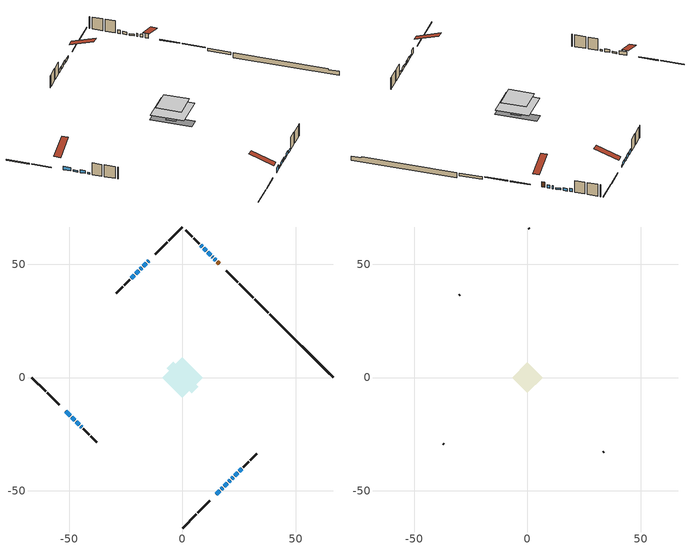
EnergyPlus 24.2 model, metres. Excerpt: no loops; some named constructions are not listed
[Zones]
conditioned space
 floor outside (Floor1 construction): -1.99,0 0,1.99 1.99,0 0,-1.99 z0.77
 floor adiabatic (Floor3 construction): -2.67,0 0,2.67 2.67,0 0,-2.67 z0.77
 floor adiabatic (AdiabaticFloorConstruction): -8.87,0 0,8.87 8.87,0 0,-8.87 z3.21
 floor foundation (Slab1 construction): -6.97,4.16 -4.16,6.97 6.97,-4.16 4.16,-6.97 z-1.43
 floor foundation (Slab2 construction): -2.67,0 0,2.67 2.67,0 0,-2.67 z-0.3
 wall outside (RimJoist1 construction): 0,-66.45 6.09,-60.36 / -66.45,0 -60.36,-6.09 / 0,66.45 -6.09,60.36 / 31.23,35.22 25.14,41.31 z0.77:1.07
 wall outside (RimJoist2 construction): 6.75,-59.71 11.97,-54.48 / -59.71,-6.75 -54.48,-11.97 / -6.75,59.71 -11.97,54.48 / 24.48,41.97 19.26,47.2 z0.77:1.07
 wall outside (AdiabaticWallConstruction 1): 16.22,50.23 15.39,51.06 z0.77:2.8
 wall outside (AdiabaticWallConstruction): -15,51.45 -15.4,51.05 / 24.98,-41.47 26.06,-40.39 z0.77:1.69; 15.01,-51.45 16.46,-49.99 z0.77:2.83; 17.12,-49.34 17.77,-48.69 / 21.69,-44.76 22.34,-44.11 z0.77:1.61; -51.45,-15.01 -49.47,-16.98 / -21.26,45.19 -22.59,43.86 / 22.99,-43.46 24.33,-42.13 z0.77:2.17; -48.81,-17.64 -47.52,-18.93 z0.77:1.43; 14.73,51.72 14.1,52.35 / -16.06,50.4 -17.32,49.14 / -46.86,-19.59 -45.6,-20.85 z0.77:1.97; 18.42,-48.03 19.79,-46.67 / 20.44,-46.01 21.04,-45.42 z0.77:2.07; 13.45,53 13.15,53.3 z0.77:1.99; 12.5,53.96 11.2,55.25 z0.77:1.4; -44.95,-21.5 -44.41,-22.05 z0.77:1.38; 10.54,55.91 9.47,56.99 z0.77:1.84; 8.81,57.64 8.16,58.29 / -17.97,48.48 -18.62,47.83 z0.77:2.14; -19.28,47.18 -20.61,45.85 z0.77:2.19
 wall outside (Wall1 construction): 26.72,-39.74 29.29,-37.17 / -43.75,-22.7 -41.18,-25.27 / -23.25,43.2 -25.82,40.63 / 7.51,58.95 4.94,61.52 z0.77:5.65
 wall outside (Wall2 construction): 29.94,-36.51 32.72,-33.74 / -40.53,-25.93 -37.75,-28.7 / -26.48,39.98 -29.25,37.2 / 4.28,62.17 1.51,64.94 z0.77:5.65
 wall foundation (FoundationWall1 construction): 38.58,27.88,-1.43 38.58,27.88,0.7 63.66,2.79,0.7 63.66,2.79,0.29 66.45,0,0.29 66.45,0,-1.43
 wall foundation (FoundationWall2 construction): 37.92,28.53 31.89,34.57 z-0.3:0.77
 window (WindowConstruction 17): -15.01,51.45 -15.4,51.05 z0.77:1.68
 window (WindowConstruction 7): 15.01,-51.45 16.46,-49.99 z0.77:2.83
 window (WindowConstruction 8): 17.12,-49.33 17.76,-48.69 z0.77:1.61
 window (WindowConstruction 9): -51.45,-15.01 -49.47,-16.98 z0.77:2.17
 window (WindowConstruction 10): -48.81,-17.64 -47.52,-18.93 z0.77:1.43
 window (WindowConstruction 11): 14.73,51.72 14.1,52.35 z0.77:1.96
 window (WindowConstruction 12): -16.06,50.4 -17.32,49.14 z0.77:1.96
 window (WindowConstruction 13): 18.42,-48.03 19.79,-46.67 z0.77:2.07
 window (WindowConstruction 14): 20.44,-46.01 21.03,-45.42 z0.77:2.07
 window (WindowConstruction 18): 13.45,53.01 13.15,53.3 z0.77:1.99
 window (WindowConstruction 15): 21.69,-44.76 22.34,-44.11 z0.77:1.61
 window (WindowConstruction 16): -46.86,-19.59 -45.6,-20.85 z0.77:1.96
 window (WindowConstruction 19): 12.49,53.96 11.2,55.25 z0.77:1.4
 window (WindowConstruction 20): -44.95,-21.51 -44.41,-22.04 z0.77:1.38
 window (WindowConstruction): 10.54,55.91 9.47,56.99 z0.77:1.84
 window (WindowConstruction 1): 8.81,57.64 8.16,58.29 z0.77:2.14
 window (WindowConstruction 2): -17.97,48.48 -18.62,47.83 z0.77:2.14
 window (WindowConstruction 3): -19.28,47.18 -20.61,45.85 z0.77:2.19
 window (WindowConstruction 4): -21.26,45.19 -22.59,43.86 z0.77:2.17
 window (WindowConstruction 5): 23,-43.46 24.33,-42.13 z0.77:2.17
 window (WindowConstruction 6): 24.98,-41.47 26.06,-40.39 z0.77:1.68
 door (Door): 16.22,50.23 15.39,51.06 z0.77:2.8
 ceiling adiabatic (AdiabaticFloorConstruction): 0,-8.87 8.87,0 0,8.87 -8.87,0 z3.21
attic - vented
 floor to conditioned space (Floor2 construction Reversed): -6.7,0 0,6.7 6.7,0 0,-6.7 z5.65
 wall outside (Wall3 construction): 33.37,-33.08 33.57,-32.89 / -37.1,-29.36 -36.9,-29.55 / -29.91,36.55 -30.1,36.35 / 0.85,65.6 0.66,65.8 z0.77:5.65
 roof outside (Roof1 construction): 14.35,-52.1,5.65 7.83,-45.58,8.72 6.11,-47.3,8.72 12.63,-53.82,5.65; -52.1,-14.35,5.65 -45.58,-7.83,8.72 -47.3,-6.11,8.72 -53.82,-12.63,5.65; -14.35,52.1,5.65 -7.83,45.58,8.72 -6.11,47.3,8.72 -12.63,53.82,5.65; 16.88,49.57,5.65 10.36,43.05,8.72 12.08,41.33,8.72 18.6,47.85,5.65
[Material] Roughness=Rough; Thermal Absorptance=0.9
Name | Thickness {m} | Conductivity {W/m-K} | Density {kg/m3} | Specific Heat {J/kg-K} | Solar Absorptance | Visible Absorptance
ceiling loosefill ins | 0.254 | 0.0480833 | 16.02 | 1046.75 | 0.7 | 0.7
ceiling stud and cavity | 0.1397 | 0.0862361 | 65.682 | 1177.47 | 0.7 | 0.7
gypsum board | 0.0127 | 0.160291 | 801 | 837.4 | 0.6 | 0.6
[Construction]
Floor2 construction: ceiling loosefill ins, ceiling stud and cavity, gypsum board
[EnergyManagementSystem:Program]
unmet_hours_program: Set htg_unmet_hours = 0; Set clg_unmet_hours = 0; Set unit_htg_unmet_hours = 0; If ((DayOfYear >= 1) && (DayOfYear <= 365)); Set unit_htg_unmet_hours = unit_htg_unmet_hours + conditioned_space_htg_unmet_s; If unit_htg_unmet_hours > htg_unmet_hours; Set htg_unmet_hours = unit_htg_unmet_hours; EndIf; EndIf
water_heater_EC_adj: If WarmupFlag == 0; Set dhw_e_cons = water_heater_energy + water_heater_on_cycle_parasitic + water_heater_off_cycle_parasitic; Set water_heater_ec_adj_act = 0.0 * dhw_e_cons / 1; EndIf
[EnergyManagementSystem:ProgramCallingManager]
component_loads_program_calling_manager: EndOfZoneTimestepAfterZoneReporting; component_loads_program
fridge_schedule_program_calling_manager: BeginZoneTimestepAfterInitHeatBalance; fridge_schedule_program
infil_program_calling_manager: BeginZoneTimestepAfterInitHeatBalance; infil_program
natural_vent_program_calling_manager: BeginZoneTimestepAfterInitHeatBalance; natural_vent_program
total_airflows_program_calling_manager: EndOfZoneTimestepAfterZoneReporting; total_airflows_program
total_loads_program_calling_manager: EndOfZoneTimestepAfterZoneReporting; total_loads_program
unmet_hours_program_calling_manager: EndOfZoneTimestepBeforeZoneReporting; unmet_hours_program
water_heater_EC_adj_ProgramManager: EndOfSystemTimestepBeforeHVACReporting; water_heater_EC_adj
[EnergyManagementSystem:OutputVariable] Type of Data in Variable=Summed; Update Frequency=ZoneTimestep
Name | EMS Variable | EMS Program or Subroutine | Units
loads_htg_tot_peakload_outvar; loads_htg_tot_annual_outvar; Energy Management System Output Variable 1; Energy Management System Output Variable 45 | loads_htg_tot | total_loads_program | J
loads_clg_tot_peakload_outvar; loads_clg_tot_annual_outvar; Energy Management System Output Variable 2; Energy Management System Output Variable 46 | loads_clg_tot | total_loads_program | J
htg_unmet_hours_annual_outvar; Energy Management System Output Variable 3 | htg_unmet_hours | unmet_hours_program | hr
clg_unmet_hours_annual_outvar; Energy Management System Output Variable 4 | clg_unmet_hours | unmet_hours_program | hr
loads_htg_roofs_annual_outvar; Energy Management System Output Variable 5 | loads_htg_roofs | component_loads_program | J
loads_htg_ceilings_annual_outvar; Energy Management System Output Variable 6 | loads_htg_ceilings | component_loads_program | J
loads_htg_walls_annual_outvar; Energy Management System Output Variable 7 | loads_htg_walls | component_loads_program | J
loads_htg_rim_joists_annual_outvar; Energy Management System Output Variable 8 | loads_htg_rim_joists | component_loads_program | J
loads_htg_foundation_walls_annual_outvar; Energy Management System Output Variable 9 | loads_htg_foundation_walls | component_loads_program | J
loads_htg_doors_annual_outvar; Energy Management System Output Variable 10 | loads_htg_doors | component_loads_program | J
loads_htg_windows_conduction_annual_outvar; Energy Management System Output Variable 11 | loads_htg_windows_conduction | component_loads_program | J
loads_htg_windows_solar_annual_outvar; Energy Management System Output Variable 12 | loads_htg_windows_solar | component_loads_program | J
loads_htg_skylights_conduction_annual_outvar; Energy Management System Output Variable 13 | loads_htg_skylights_conduction | component_loads_program | J
loads_htg_skylights_solar_annual_outvar; Energy Management System Output Variable 14 | loads_htg_skylights_solar | component_loads_program | J
loads_htg_floors_annual_outvar; Energy Management System Output Variable 15 | loads_htg_floors | component_loads_program | J
loads_htg_slabs_annual_outvar; Energy Management System Output Variable 16 | loads_htg_slabs | component_loads_program | J
loads_htg_internal_mass_annual_outvar; Energy Management System Output Variable 17 | loads_htg_internal_mass | component_loads_program | J
loads_htg_infil_annual_outvar; Energy Management System Output Variable 18 | loads_htg_infil | component_loads_program | J
loads_htg_natvent_annual_outvar; Energy Management System Output Variable 19 | loads_htg_natvent | component_loads_program | J
loads_htg_mechvent_annual_outvar; Energy Management System Output Variable 20 | loads_htg_mechvent | component_loads_program | J
loads_htg_whf_annual_outvar; Energy Management System Output Variable 21 | loads_htg_whf | component_loads_program | J
loads_htg_ducts_annual_outvar; Energy Management System Output Variable 22 | loads_htg_ducts | component_loads_program | J
loads_htg_intgains_annual_outvar; Energy Management System Output Variable 23 | loads_htg_intgains | component_loads_program | J
loads_htg_lighting_annual_outvar; Energy Management System Output Variable 24 | loads_htg_lighting | component_loads_program | J
loads_clg_roofs_annual_outvar; Energy Management System Output Variable 25 | loads_clg_roofs | component_loads_program | J
loads_clg_ceilings_annual_outvar; Energy Management System Output Variable 26 | loads_clg_ceilings | component_loads_program | J
loads_clg_walls_annual_outvar; Energy Management System Output Variable 27 | loads_clg_walls | component_loads_program | J
loads_clg_rim_joists_annual_outvar; Energy Management System Output Variable 28 | loads_clg_rim_joists | component_loads_program | J
loads_clg_foundation_walls_annual_outvar; Energy Management System Output Variable 29 | loads_clg_foundation_walls | component_loads_program | J
loads_clg_doors_annual_outvar; Energy Management System Output Variable 30 | loads_clg_doors | component_loads_program | J
loads_clg_windows_conduction_annual_outvar; Energy Management System Output Variable 31 | loads_clg_windows_conduction | component_loads_program | J
loads_clg_windows_solar_annual_outvar; Energy Management System Output Variable 32 | loads_clg_windows_solar | component_loads_program | J
loads_clg_skylights_conduction_annual_outvar; Energy Management System Output Variable 33 | loads_clg_skylights_conduction | component_loads_program | J
loads_clg_skylights_solar_annual_outvar; Energy Management System Output Variable 34 | loads_clg_skylights_solar | component_loads_program | J
loads_clg_floors_annual_outvar; Energy Management System Output Variable 35 | loads_clg_floors | component_loads_program | J
loads_clg_slabs_annual_outvar; Energy Management System Output Variable 36 | loads_clg_slabs | component_loads_program | J
loads_clg_internal_mass_annual_outvar; Energy Management System Output Variable 37 | loads_clg_internal_mass | component_loads_program | J
loads_clg_infil_annual_outvar; Energy Management System Output Variable 38 | loads_clg_infil | component_loads_program | J
loads_clg_natvent_annual_outvar; Energy Management System Output Variable 39 | loads_clg_natvent | component_loads_program | J
loads_clg_mechvent_annual_outvar; Energy Management System Output Variable 40 | loads_clg_mechvent | component_loads_program | J
loads_clg_whf_annual_outvar; Energy Management System Output Variable 41 | loads_clg_whf | component_loads_program | J
loads_clg_ducts_annual_outvar; Energy Management System Output Variable 42 | loads_clg_ducts | component_loads_program | J
loads_clg_intgains_annual_outvar; Energy Management System Output Variable 43 | loads_clg_intgains | component_loads_program | J
loads_clg_lighting_annual_outvar; Energy Management System Output Variable 44 | loads_clg_lighting | component_loads_program | J
[Schedule:Day:Interval]
interior lighting schedule day: No, 01:00, 0.108182, 04:00, 0.0901515, 05:00, 0.0991667, 06:00, 0.162273, 07:00, 0.270455, 08:00, 0.342576, 10:00, 0.369621, 11:00, 0.351591, 12:00, 0.333561, 13:00, 0.324545, 14:00, 0.31553, 15:00, 0.333561, 16:00, 0.369621, 17:00, 0.450758, 18:00, 0.585985, 19:00, 0.775303, 20:00, 0.955606, 21:00, 0.991667, 22:00, 0.712197, 23:00, 0.360606, 24:00, 0.162273
interior lighting schedule day 1: No, 01:00, 0.100909, 04:00, 0.0840909, 05:00, 0.0925, 06:00, 0.151364, 07:00, 0.252273, 08:00, 0.319545, 10:00, 0.344773, 11:00, 0.327955, 12:00, 0.311136, 13:00, 0.302727, 14:00, 0.294318, 15:00, 0.311136, 16:00, 0.344773, 17:00, 0.420455, 18:00, 0.546591, 19:00, 0.723182, 20:00, 0.891364, 21:00, 0.925, 22:00, 0.664318, 23:00, 0.336364, 24:00, 0.151364
interior lighting schedule day 2: No, 01:00, 0.0927273, 04:00, 0.0772727, 05:00, 0.085, 06:00, 0.139091, 07:00, 0.231818, 08:00, 0.293636, 10:00, 0.316818, 11:00, 0.301364, 12:00, 0.285909, 13:00, 0.278182, 14:00, 0.270455, 15:00, 0.285909, 16:00, 0.316818, 17:00, 0.386364, 18:00, 0.502273, 19:00, 0.664545, 20:00, 0.819091, 21:00, 0.85, 22:00, 0.610455, 23:00, 0.309091, 24:00, 0.139091
interior lighting schedule day 3: No, 01:00, 0.0845455, 04:00, 0.0704545, 05:00, 0.0775, 06:00, 0.126818, 07:00, 0.211364, 08:00, 0.267727, 10:00, 0.288864, 11:00, 0.274773, 12:00, 0.260682, 13:00, 0.253636, 14:00, 0.246591, 15:00, 0.260682, 16:00, 0.288864, 17:00, 0.352273, 18:00, 0.457955, 19:00, 0.605909, 20:00, 0.746818, 21:00, 0.775, 22:00, 0.556591, 23:00, 0.281818, 24:00, 0.126818
interior lighting schedule day 4: No, 01:00, 0.0763636, 04:00, 0.0636364, 05:00, 0.07, 06:00, 0.114545, 07:00, 0.190909, 08:00, 0.241818, 10:00, 0.260909, 11:00, 0.248182, 12:00, 0.235455, 13:00, 0.229091, 14:00, 0.222727, 15:00, 0.235455, 16:00, 0.260909, 17:00, 0.318182, 18:00, 0.413636, 19:00, 0.547273, 20:00, 0.674545, 21:00, 0.7, 22:00, 0.502727, 23:00, 0.254545, 24:00, 0.114545
interior lighting schedule day 5: No, 01:00, 0.0727273, 04:00, 0.0606061, 05:00, 0.0666667, 06:00, 0.109091, 07:00, 0.181818, 08:00, 0.230303, 10:00, 0.248485, 11:00, 0.236364, 12:00, 0.224242, 13:00, 0.218182, 14:00, 0.212121, 15:00, 0.224242, 16:00, 0.248485, 17:00, 0.30303, 18:00, 0.393939, 19:00, 0.521212, 20:00, 0.642424, 21:00, 0.666667, 22:00, 0.478788, 23:00, 0.242424, 24:00, 0.109091
interior lighting schedule day 6: No, 01:00, 0.0745455, 04:00, 0.0621212, 05:00, 0.0683333, 06:00, 0.111818, 07:00, 0.186364, 08:00, 0.236061, 10:00, 0.254697, 11:00, 0.242273, 12:00, 0.229848, 13:00, 0.223636, 14:00, 0.217424, 15:00, 0.229848, 16:00, 0.254697, 17:00, 0.310606, 18:00, 0.403788, 19:00, 0.534242, 20:00, 0.658485, 21:00, 0.683333, 22:00, 0.490758, 23:00, 0.248485, 24:00, 0.111818
interior lighting schedule day 7: No, 01:00, 0.08, 04:00, 0.0666667, 05:00, 0.0733333, 06:00, 0.12, 07:00, 0.2, 08:00, 0.253333, 10:00, 0.273333, 11:00, 0.26, 12:00, 0.246667, 13:00, 0.24, 14:00, 0.233333, 15:00, 0.246667, 16:00, 0.273333, 17:00, 0.333333, 18:00, 0.433333, 19:00, 0.573333, 20:00, 0.706667, 21:00, 0.733333, 22:00, 0.526667, 23:00, 0.266667, 24:00, 0.12
interior lighting schedule day 8: No, 01:00, 0.0890909, 04:00, 0.0742424, 05:00, 0.0816667, 06:00, 0.133636, 07:00, 0.222727, 08:00, 0.282121, 10:00, 0.304394, 11:00, 0.289545, 12:00, 0.274697, 13:00, 0.267273, 14:00, 0.259848, 15:00, 0.274697, 16:00, 0.304394, 17:00, 0.371212, 18:00, 0.482576, 19:00, 0.638485, 20:00, 0.78697, 21:00, 0.816667, 22:00, 0.586515, 23:00, 0.29697, 24:00, 0.133636
interior lighting schedule day 9: No, 01:00, 0.0972727, 04:00, 0.0810606, 05:00, 0.0891667, 06:00, 0.145909, 07:00, 0.243182, 08:00, 0.30803, 10:00, 0.332348, 11:00, 0.316136, 12:00, 0.299924, 13:00, 0.291818, 14:00, 0.283712, 15:00, 0.299924, 16:00, 0.332348, 17:00, 0.405303, 18:00, 0.526894, 19:00, 0.697121, 20:00, 0.859242, 21:00, 0.891667, 22:00, 0.640379, 23:00, 0.324242, 24:00, 0.145909
interior lighting schedule day 10: No, 01:00, 0.105455, 04:00, 0.0878788, 05:00, 0.0966667, 06:00, 0.158182, 07:00, 0.263636, 08:00, 0.333939, 10:00, 0.360303, 11:00, 0.342727, 12:00, 0.325152, 13:00, 0.316364, 14:00, 0.307576, 15:00, 0.325152, 16:00, 0.360303, 17:00, 0.439394, 18:00, 0.571212, 19:00, 0.755758, 20:00, 0.931515, 21:00, 0.966667, 22:00, 0.694242, 23:00, 0.351515, 24:00, 0.158182
interior lighting schedule day 11: No, 01:00, 0.109091, 04:00, 0.0909091, 05:00, 0.1, 06:00, 0.163636, 07:00, 0.272727, 08:00, 0.345455, 10:00, 0.372727, 11:00, 0.354545, 12:00, 0.336364, 13:00, 0.327273, 14:00, 0.318182, 15:00, 0.336364, 16:00, 0.372727, 17:00, 0.454545, 18:00, 0.590909, 19:00, 0.781818, 20:00, 0.963636, 21:00, 1, 22:00, 0.718182, 23:00, 0.363636, 24:00, 0.163636
interior lighting schedule default day; occupants schedule default day; clothes dryer schedule default day; cooking range schedule default day; mech vent bath fan 0 schedule default day; misc plug loads schedule default day; general water use schedule default day; heating setpoint default day; cooling setpoint default day; clothes dryer exhaust 0 schedule default day; cooling season schedule day; cooling season schedule day 2; cooling season schedule default day; exterior lighting schedule default day; natural vent schedule default day: No, 24:00, 0
occupants schedule day: No, 05:00, 0.426829, 06:00, 0.719512, 07:00, 1, 08:00, 0.670732, 09:00, 0.329268, 14:00, 0.170732, 15:00, 0.231707, 16:00, 0.329268, 17:00, 0.5, 18:00, 0.670732, 19:00, 0.829268, 21:00, 1, 22:00, 0.853659, 23:00, 0.646341, 24:00, 0.426829
clothes dryer schedule day; clothes dryer exhaust 0 schedule day: No, 01:00, 0.123457, 02:00, 0.0740741, 03:00, 0.0493827, 04:00, 0.0246914, 05:00, 0.0493827, 06:00, 0.0740741, 07:00, 0.197531, 08:00, 0.395062, 09:00, 0.592593, 10:00, 0.839506, 11:00, 0.962963, 12:00, 1, 13:00, 0.91358, 14:00, 0.82716, 15:00, 0.716049, 16:00, 0.753086, 17:00, 0.679012, 18:00, 0.666667, 20:00, 0.62963, 21:00, 0.641975, 22:00, 0.666667, 23:00, 0.54321, 24:00, 0.296296
cooking range schedule day: No, 05:00, 0.0597015, 06:00, 0.11194, 07:00, 0.171642, 08:00, 0.291045, 11:00, 0.343284, 12:00, 0.402985, 13:00, 0.462687, 14:00, 0.343284, 15:00, 0.291045, 16:00, 0.402985, 17:00, 0.567164, 18:00, 1, 19:00, 0.850746, 20:00, 0.432836, 21:00, 0.291045, 22:00, 0.231343, 23:00, 0.171642, 24:00, 0.11194
mech vent bath fan 0 schedule day: No, 07:00, 0, 08:00, 1, 09:00, 0.2, 24:00, 0
misc plug loads schedule day: No, 06:00, 0.705882, 07:00, 0.745098, 08:00, 0.803922, 15:00, 0.823529, 16:00, 0.862745, 17:00, 0.921569, 18:00, 0.980392, 19:00, 1, 20:00, 0.980392, 21:00, 0.941176, 22:00, 0.862745, 23:00, 0.784314, 24:00, 0.72549
general water use schedule day: No, 01:00, 0.315068, 03:00, 0.287671, 04:00, 0.342466, 05:00, 0.369863, 06:00, 0.520548, 07:00, 0.60274, 08:00, 0.534247, 10:00, 0.506849, 11:00, 0.465753, 14:00, 0.479452, 15:00, 0.534247, 16:00, 0.589041, 17:00, 0.69863, 18:00, 0.876712, 19:00, 0.890411, 20:00, 0.986301, 21:00, 1, 22:00, 0.863014, 23:00, 0.616438, 24:00, 0.465753
heating setpoint day: No, 07:00, 18, 23:00, 21, 24:00, 18
cooling setpoint day: No, 24:00, 25
cooling season schedule day 1: No, 24:00, 1
exterior lighting schedule day: No, 01:00, 0.566667, 03:00, 0.524167, 05:00, 0.495833, 06:00, 0.5525, 07:00, 0.623333, 08:00, 0.580833, 09:00, 0.439167, 10:00, 0.354167, 12:00, 0.34, 13:00, 0.354167, 14:00, 0.396667, 15:00, 0.425, 16:00, 0.495833, 17:00, 0.623333, 18:00, 0.793333, 19:00, 0.906667, 20:00, 0.963333, 21:00, 0.991667, 22:00, 0.920833, 23:00, 0.793333, 24:00, 0.665833
exterior lighting schedule day 1: No, 01:00, 0.528571, 03:00, 0.488929, 05:00, 0.4625, 06:00, 0.515357, 07:00, 0.581429, 08:00, 0.541786, 09:00, 0.409643, 10:00, 0.330357, 12:00, 0.317143, 13:00, 0.330357, 14:00, 0.37, 15:00, 0.396429, 16:00, 0.4625, 17:00, 0.581429, 18:00, 0.74, 19:00, 0.845714, 20:00, 0.898571, 21:00, 0.925, 22:00, 0.858929, 23:00, 0.74, 24:00, 0.621071
exterior lighting schedule day 10: No, 01:00, 0.552381, 03:00, 0.510952, 05:00, 0.483333, 06:00, 0.538571, 07:00, 0.607619, 08:00, 0.56619, 09:00, 0.428095, 10:00, 0.345238, 12:00, 0.331429, 13:00, 0.345238, 14:00, 0.386667, 15:00, 0.414286, 16:00, 0.483333, 17:00, 0.607619, 18:00, 0.773333, 19:00, 0.88381, 20:00, 0.939048, 21:00, 0.966667, 22:00, 0.897619, 23:00, 0.773333, 24:00, 0.649048
exterior lighting schedule day 11: No, 01:00, 0.571429, 03:00, 0.528571, 05:00, 0.5, 06:00, 0.557143, 07:00, 0.628571, 08:00, 0.585714, 09:00, 0.442857, 10:00, 0.357143, 12:00, 0.342857, 13:00, 0.357143, 14:00, 0.4, 15:00, 0.428571, 16:00, 0.5, 17:00, 0.628571, 18:00, 0.8, 19:00, 0.914286, 20:00, 0.971429, 21:00, 1, 22:00, 0.928571, 23:00, 0.8, 24:00, 0.671429
exterior lighting schedule day 2: No, 01:00, 0.485714, 03:00, 0.449286, 05:00, 0.425, 06:00, 0.473571, 07:00, 0.534286, 08:00, 0.497857, 09:00, 0.376429, 10:00, 0.303571, 12:00, 0.291429, 13:00, 0.303571, 14:00, 0.34, 15:00, 0.364286, 16:00, 0.425, 17:00, 0.534286, 18:00, 0.68, 19:00, 0.777143, 20:00, 0.825714, 21:00, 0.85, 22:00, 0.789286, 23:00, 0.68, 24:00, 0.570714
exterior lighting schedule day 3: No, 01:00, 0.442857, 03:00, 0.409643, 05:00, 0.3875, 06:00, 0.431786, 07:00, 0.487143, 08:00, 0.453929, 09:00, 0.343214, 10:00, 0.276786, 12:00, 0.265714, 13:00, 0.276786, 14:00, 0.31, 15:00, 0.332143, 16:00, 0.3875, 17:00, 0.487143, 18:00, 0.62, 19:00, 0.708571, 20:00, 0.752857, 21:00, 0.775, 22:00, 0.719643, 23:00, 0.62, 24:00, 0.520357
exterior lighting schedule day 4: No, 01:00, 0.4, 03:00, 0.37, 05:00, 0.35, 06:00, 0.39, 07:00, 0.44, 08:00, 0.41, 09:00, 0.31, 10:00, 0.25, 12:00, 0.24, 13:00, 0.25, 14:00, 0.28, 15:00, 0.3, 16:00, 0.35, 17:00, 0.44, 18:00, 0.56, 19:00, 0.64, 20:00, 0.68, 21:00, 0.7, 22:00, 0.65, 23:00, 0.56, 24:00, 0.47
exterior lighting schedule day 5: No, 01:00, 0.380952, 03:00, 0.352381, 05:00, 0.333333, 06:00, 0.371429, 07:00, 0.419048, 08:00, 0.390476, 09:00, 0.295238, 10:00, 0.238095, 12:00, 0.228571, 13:00, 0.238095, 14:00, 0.266667, 15:00, 0.285714, 16:00, 0.333333, 17:00, 0.419048, 18:00, 0.533333, 19:00, 0.609524, 20:00, 0.647619, 21:00, 0.666667, 22:00, 0.619048, 23:00, 0.533333, 24:00, 0.447619
exterior lighting schedule day 6: No, 01:00, 0.390476, 03:00, 0.36119, 05:00, 0.341667, 06:00, 0.380714, 07:00, 0.429524, 08:00, 0.400238, 09:00, 0.302619, 10:00, 0.244048, 12:00, 0.234286, 13:00, 0.244048, 14:00, 0.273333, 15:00, 0.292857, 16:00, 0.341667, 17:00, 0.429524, 18:00, 0.546667, 19:00, 0.624762, 20:00, 0.66381, 21:00, 0.683333, 22:00, 0.634524, 23:00, 0.546667, 24:00, 0.45881
exterior lighting schedule day 7: No, 01:00, 0.419048, 03:00, 0.387619, 05:00, 0.366667, 06:00, 0.408571, 07:00, 0.460952, 08:00, 0.429524, 09:00, 0.324762, 10:00, 0.261905, 12:00, 0.251429, 13:00, 0.261905, 14:00, 0.293333, 15:00, 0.314286, 16:00, 0.366667, 17:00, 0.460952, 18:00, 0.586667, 19:00, 0.670476, 20:00, 0.712381, 21:00, 0.733333, 22:00, 0.680952, 23:00, 0.586667, 24:00, 0.492381
exterior lighting schedule day 8: No, 01:00, 0.466667, 03:00, 0.431667, 05:00, 0.408333, 06:00, 0.455, 07:00, 0.513333, 08:00, 0.478333, 09:00, 0.361667, 10:00, 0.291667, 12:00, 0.28, 13:00, 0.291667, 14:00, 0.326667, 15:00, 0.35, 16:00, 0.408333, 17:00, 0.513333, 18:00, 0.653333, 19:00, 0.746667, 20:00, 0.793333, 21:00, 0.816667, 22:00, 0.758333, 23:00, 0.653333, 24:00, 0.548333
exterior lighting schedule day 9: No, 01:00, 0.509524, 03:00, 0.47131, 05:00, 0.445833, 06:00, 0.496786, 07:00, 0.560476, 08:00, 0.522262, 09:00, 0.394881, 10:00, 0.318452, 12:00, 0.305714, 13:00, 0.318452, 14:00, 0.356667, 15:00, 0.382143, 16:00, 0.445833, 17:00, 0.560476, 18:00, 0.713333, 19:00, 0.815238, 20:00, 0.86619, 21:00, 0.891667, 22:00, 0.827976, 23:00, 0.713333, 24:00, 0.59869
[Schedule:Week:Daily]
heating setpoint Week Rule - Jan1-Dec31: heating setpoint day, heating setpoint day, heating setpoint day, heating setpoint day, heating setpoint day, heating setpoint day, heating setpoint day, heating setpoint default day, heating setpoint default day, heating setpoint default day, heating setpoint default day, heating setpoint default day
cooling setpoint Week Rule - Jan1-Dec31: cooling setpoint day, cooling setpoint day, cooling setpoint day, cooling setpoint day, cooling setpoint day, cooling setpoint day, cooling setpoint day, cooling setpoint default day, cooling setpoint default day, cooling setpoint default day, cooling setpoint default day, cooling setpoint default day
clothes dryer exhaust 0 schedule Week Rule - Jan1-Dec31: clothes dryer exhaust 0 schedule day, clothes dryer exhaust 0 schedule day, clothes dryer exhaust 0 schedule day, clothes dryer exhaust 0 schedule day, clothes dryer exhaust 0 schedule day, clothes dryer exhaust 0 schedule day, clothes dryer exhaust 0 schedule day, clothes dryer exhaust 0 schedule default day, clothes dryer exhaust 0 schedule default day, clothes dryer exhaust 0 schedule default day, clothes dryer exhaust 0 schedule default day, clothes dryer exhaust 0 schedule default day
cooling season schedule Week Rule - Jan1-May26: cooling season schedule day, cooling season schedule day, cooling season schedule day, cooling season schedule day, cooling season schedule day, cooling season schedule day, cooling season schedule day, cooling season schedule default day, cooling season schedule default day, cooling season schedule default day, cooling season schedule default day, cooling season schedule default day
cooling season schedule Week Rule - May27-Jun2: cooling season schedule day, cooling season schedule day, cooling season schedule day, cooling season schedule day, cooling season schedule day, cooling season schedule day 1, cooling season schedule day 1, cooling season schedule default day, cooling season schedule default day, cooling season schedule default day, cooling season schedule default day, cooling season schedule default day
cooling season schedule Week Rule - Jun3-Aug25: cooling season schedule day 1, cooling season schedule day 1, cooling season schedule day 1, cooling season schedule day 1, cooling season schedule day 1, cooling season schedule day 1, cooling season schedule day 1, cooling season schedule default day, cooling season schedule default day, cooling season schedule default day, cooling season schedule default day, cooling season schedule default day
cooling season schedule Week Rule - Aug26-Sep1: cooling season schedule day 1, cooling season schedule day 1, cooling season schedule day 1, cooling season schedule day 1, cooling season schedule day 1, cooling season schedule day 1, cooling season schedule day 2, cooling season schedule default day, cooling season schedule default day, cooling season schedule default day, cooling season schedule default day, cooling season schedule default day
cooling season schedule Week Rule - Sep2-Dec31: cooling season schedule day 2, cooling season schedule day 2, cooling season schedule day 2, cooling season schedule day 2, cooling season schedule day 2, cooling season schedule day 2, cooling season schedule day 2, cooling season schedule default day, cooling season schedule default day, cooling season schedule default day, cooling season schedule default day, cooling season schedule default day
exterior lighting schedule Week Rule - May6-May26: exterior lighting schedule day 4, exterior lighting schedule day 4, exterior lighting schedule day 4, exterior lighting schedule day 4, exterior lighting schedule day 4, exterior lighting schedule day 4, exterior lighting schedule day 4, exterior lighting schedule default day, exterior lighting schedule default day, exterior lighting schedule default day, exterior lighting schedule default day, exterior lighting schedule default day
exterior lighting schedule Week Rule - May27-Jun2: exterior lighting schedule day 4, exterior lighting schedule day 4, exterior lighting schedule day 4, exterior lighting schedule day 4, exterior lighting schedule day 4, exterior lighting schedule day 5, exterior lighting schedule day 5, exterior lighting schedule default day, exterior lighting schedule default day, exterior lighting schedule default day, exterior lighting schedule default day, exterior lighting schedule default day
exterior lighting schedule Week Rule - Jun3-Jun30: exterior lighting schedule day 5, exterior lighting schedule day 5, exterior lighting schedule day 5, exterior lighting schedule day 5, exterior lighting schedule day 5, exterior lighting schedule day 5, exterior lighting schedule day 5, exterior lighting schedule default day, exterior lighting schedule default day, exterior lighting schedule default day, exterior lighting schedule default day, exterior lighting schedule default day
exterior lighting schedule Week Rule - Jul1-Jul28: exterior lighting schedule day 6, exterior lighting schedule day 6, exterior lighting schedule day 6, exterior lighting schedule day 6, exterior lighting schedule day 6, exterior lighting schedule day 6, exterior lighting schedule day 6, exterior lighting schedule default day, exterior lighting schedule default day, exterior lighting schedule default day, exterior lighting schedule default day, exterior lighting schedule default day
exterior lighting schedule Week Rule - Jul29-Aug4: exterior lighting schedule day 6, exterior lighting schedule day 6, exterior lighting schedule day 6, exterior lighting schedule day 7, exterior lighting schedule day 7, exterior lighting schedule day 7, exterior lighting schedule day 7, exterior lighting schedule default day, exterior lighting schedule default day, exterior lighting schedule default day, exterior lighting schedule default day, exterior lighting schedule default day
exterior lighting schedule Week Rule - Aug5-Aug25: exterior lighting schedule day 7, exterior lighting schedule day 7, exterior lighting schedule day 7, exterior lighting schedule day 7, exterior lighting schedule day 7, exterior lighting schedule day 7, exterior lighting schedule day 7, exterior lighting schedule default day, exterior lighting schedule default day, exterior lighting schedule default day, exterior lighting schedule default day, exterior lighting schedule default day
exterior lighting schedule Week Rule - Aug26-Sep1: exterior lighting schedule day 7, exterior lighting schedule day 7, exterior lighting schedule day 7, exterior lighting schedule day 7, exterior lighting schedule day 7, exterior lighting schedule day 7, exterior lighting schedule day 8, exterior lighting schedule default day, exterior lighting schedule default day, exterior lighting schedule default day, exterior lighting schedule default day, exterior lighting schedule default day
exterior lighting schedule Week Rule - Sep2-Sep29: exterior lighting schedule day 8, exterior lighting schedule day 8, exterior lighting schedule day 8, exterior lighting schedule day 8, exterior lighting schedule day 8, exterior lighting schedule day 8, exterior lighting schedule day 8, exterior lighting schedule default day, exterior lighting schedule default day, exterior lighting schedule default day, exterior lighting schedule default day, exterior lighting schedule default day
exterior lighting schedule Week Rule - Sep30-Oct6: exterior lighting schedule day 8, exterior lighting schedule day 9, exterior lighting schedule day 9, exterior lighting schedule day 9, exterior lighting schedule day 9, exterior lighting schedule day 9, exterior lighting schedule day 9, exterior lighting schedule default day, exterior lighting schedule default day, exterior lighting schedule default day, exterior lighting schedule default day, exterior lighting schedule default day
exterior lighting schedule Week Rule - Oct7-Oct27: exterior lighting schedule day 9, exterior lighting schedule day 9, exterior lighting schedule day 9, exterior lighting schedule day 9, exterior lighting schedule day 9, exterior lighting schedule day 9, exterior lighting schedule day 9, exterior lighting schedule default day, exterior lighting schedule default day, exterior lighting schedule default day, exterior lighting schedule default day, exterior lighting schedule default day
exterior lighting schedule Week Rule - Oct28-Nov3: exterior lighting schedule day 9, exterior lighting schedule day 9, exterior lighting schedule day 9, exterior lighting schedule day 9, exterior lighting schedule day 10, exterior lighting schedule day 10, exterior lighting schedule day 10, exterior lighting schedule default day, exterior lighting schedule default day, exterior lighting schedule default day, exterior lighting schedule default day, exterior lighting schedule default day
exterior lighting schedule Week Rule - Nov4-Nov24: exterior lighting schedule day 10, exterior lighting schedule day 10, exterior lighting schedule day 10, exterior lighting schedule day 10, exterior lighting schedule day 10, exterior lighting schedule day 10, exterior lighting schedule day 10, exterior lighting schedule default day, exterior lighting schedule default day, exterior lighting schedule default day, exterior lighting schedule default day, exterior lighting schedule default day
exterior lighting schedule Week Rule - Nov25-Dec1: exterior lighting schedule day 10, exterior lighting schedule day 10, exterior lighting schedule day 10, exterior lighting schedule day 10, exterior lighting schedule day 10, exterior lighting schedule day 10, exterior lighting schedule day 11, exterior lighting schedule default day, exterior lighting schedule default day, exterior lighting schedule default day, exterior lighting schedule default day, exterior lighting schedule default day
exterior lighting schedule Week Rule - Dec2-Dec31: exterior lighting schedule day 11, exterior lighting schedule day 11, exterior lighting schedule day 11, exterior lighting schedule day 11, exterior lighting schedule day 11, exterior lighting schedule day 11, exterior lighting schedule day 11, exterior lighting schedule default day, exterior lighting schedule default day, exterior lighting schedule default day, exterior lighting schedule default day, exterior lighting schedule default day
natural vent schedule Week Rule - Jan1-Dec31: natural vent schedule default day, natural vent schedule default day, natural vent schedule default day, natural vent schedule default day, natural vent schedule default day, natural vent schedule default day, natural vent schedule default day, natural vent schedule default day, natural vent schedule default day, natural vent schedule default day, natural vent schedule default day, natural vent schedule default day
[Schedule:Year]
heating setpoint: heating setpoint Week Rule - Jan1-Dec31, 1, 1, 12, 31
cooling setpoint: cooling setpoint Week Rule - Jan1-Dec31, 1, 1, 12, 31
clothes dryer exhaust 0 schedule: clothes dryer exhaust 0 schedule Week Rule - Jan1-Dec31, 1, 1, 12, 31
cooling season schedule: cooling season schedule Week Rule - Jan1-May26, 1, 1, 5, 26, cooling season schedule Week Rule - May27-Jun2, 5, 27, 6, 2, cooling season schedule Week Rule - Jun3-Aug25, 6, 3, 8, 25, cooling season schedule Week Rule - Aug26-Sep1, 8, 26, 9, 1, cooling season schedule Week Rule - Sep2-Dec31, 9, 2, 12, 31
natural vent schedule: natural vent schedule Week Rule - Jan1-Dec31, 1, 1, 12, 31
